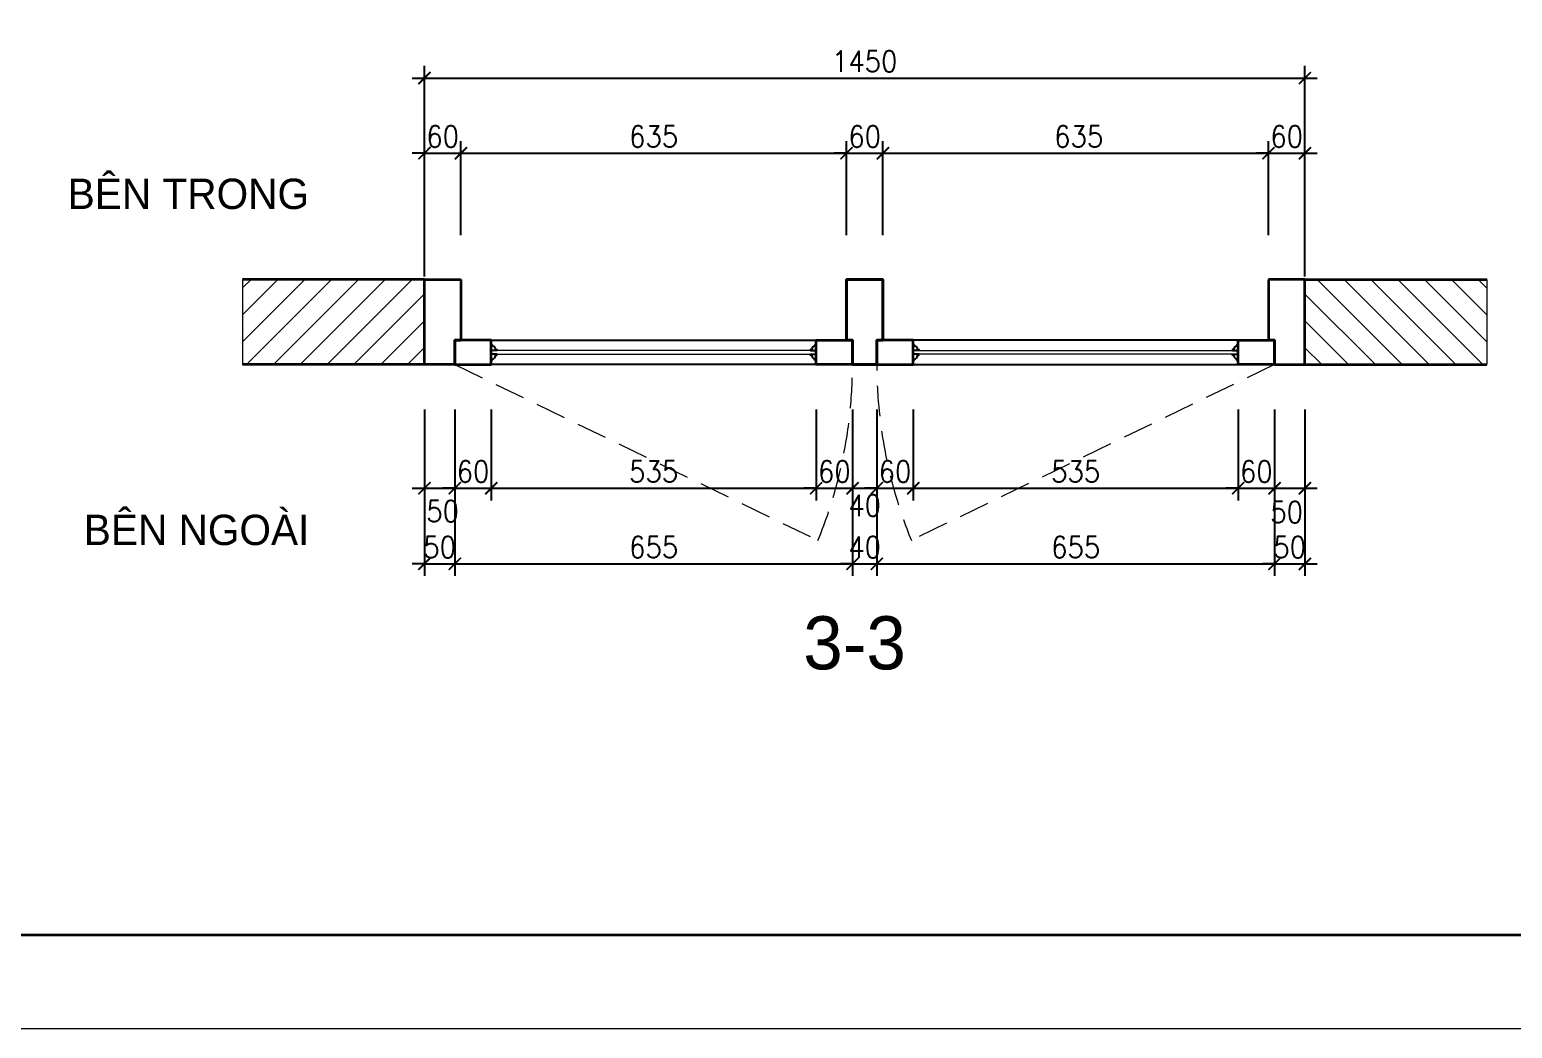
# Model space of a CAD drawing. Header units: millimetres. Extents: x -529782 to -142003, y -492574 to -273331.
# Drawn here: x -199022 to -196580, y -429971 to -428327 of the extents above; entities that cross this region are included whole.
import ezdxf
from ezdxf.enums import TextEntityAlignment as Align

# ---------------------------------------------------------------- set-up
doc = ezdxf.new("R2010")
doc.units = ezdxf.units.MM
doc.header["$LTSCALE"] = 500
doc.header["$MEASUREMENT"] = 0
doc.header["$PDMODE"] = 3
doc.linetypes.add('HIDDEN', pattern=[0.375, 0.25, -0.125])
doc.layers.get('0').update_dxf_attribs({"linetype": 'CONTINUOUS', "lineweight": 13})
doc.layers.get('Defpoints').update_dxf_attribs({"color": 255, "linetype": 'CONTINUOUS', "lineweight": 13})
for name, color, linetype, lineweight in [('1.cat 30', 30, 'CONTINUOUS', 35), ('2.thay 145', 145, 'CONTINUOUS', 18), ('3.manh 08', 8, 'CONTINUOUS', 9), ('6.khuat 75', 75, 'HIDDEN', 18), ('9.text \xad white', 7, 'CONTINUOUS', 15), ('CA.dim 08', 251, 'CONTINUOUS', 13)]:
    doc.layers.add(name, color=color, linetype=linetype, lineweight=lineweight)
doc.layers.add('HATCH', color=150, linetype='CONTINUOUS')
doc.layers.add('THAY', color=7, linetype='CONTINUOUS')
doc.styles.add('CA.JSC1', font='')
doc.styles.get("Standard").update_dxf_attribs({"font": 'txt.shx', "width": 0.9})
doc.styles.get('CA.JSC1').set_extended_font_data('.VnAvantH')
doc.dimstyles.new('CA 20', dxfattribs={"dimscale": 0, "dimtxt": 35, "dimasz": 20, "dimexe": 20, "dimexo": 0, "dimgap": 10, "dimtad": 1, "dimdec": 0, "dimzin": 0, "dimdsep": 46, "dimtxsty": 'Standard', "dimblk": 'ARCHTICK', "dimcen": 0.09, "dimdle": 20, "dimclrd": 256, "dimclre": 256, "dimclrt": 7, "dimadec": 0, "dimazin": 0, "dimtfac": 1, "dimtdec": 0, "dimtix": 1, "dimtmove": 2, "dimatfit": 3, "dimldrblk": 'DOT', "dimfxl": 1, "dimtolj": 1, "dimtzin": 0, "dimarcsym": 0})

# ---------------------------------------------------------------- blocks, each defined once
blk = doc.blocks.new('khung co loan')
at = {"layer": '1.cat 30'}
blk.add_lwpolyline([(1158.3, -14553.5), (1158.3, -303.5), (20658.3, -303.5), (20658.3, -14553.5)], close=True, dxfattribs=at)
at = {"layer": '3.manh 08'}
blk.add_lwpolyline([(0, -14850), (21000, -14850), (21000, 0), (0, 0)], close=True, dxfattribs=at)
blk = doc.blocks.new('_ArchTick')
at = {"color": 1, "linetype": 'ByBlock', "const_width": 0.15}
blk.add_lwpolyline([(-0.5, -0.5), (0.5, 0.5)], dxfattribs=at)
blk = doc.blocks.new('*D1604')
at = {"layer": 'CA.dim 08', "lineweight": -2, "transparency": 16777216}
for p, q in [((-198371.7, -428665.2), (-198371.7, -428510.4)), ((-198311.7, -428665.2), (-198311.7, -428510.4)), ((-198371.7, -428530.4), (-198391.7, -428530.4)), ((-198371.7, -428530.4), (-198311.7, -428530.4)), ((-198311.7, -428530.4), (-198291.7, -428530.4))]:
    blk.add_line(p, q, dxfattribs=at)
at = {"layer": 'Defpoints', "color": 0, "transparency": 16777216}
for p in [(-198311.7, -428530.4), (-198371.7, -428665.2), (-198311.7, -428665.2)]:
    blk.add_point(p, dxfattribs=at)
at = {"layer": 'CA.dim 08', "lineweight": -2, "transparency": 16777216, "xscale": 20, "yscale": 20, "zscale": 20}
blk.add_blockref('_ArchTick', (-198371.7, -428530.4), dxfattribs=at)
at = {"layer": 'CA.dim 08', "lineweight": -2, "transparency": 16777216, "xscale": 20, "yscale": 20, "zscale": 20, "rotation": 180}
blk.add_blockref('_ArchTick', (-198311.7, -428530.4), dxfattribs=at)
at = {"layer": 'CA.dim 08', "color": 7, "transparency": 16777216, "insert": (-198341.7, -428502.9), "char_height": 35, "attachment_point": 5}
blk.add_mtext('\\A1;60', dxfattribs=at)
blk = doc.blocks.new('_DOT')
at = {"color": 1, "linetype": 'ByBlock'}
blk.add_line((-0.5, 0), (-1, 0), dxfattribs=at)
at = {"color": 1, "linetype": 'ByBlock', "const_width": 0.5}
blk.add_lwpolyline([(-0.25, 0, 1), (0.25, 0, 1)], format="xyb", close=True, dxfattribs=at)
blk = doc.blocks.new('*D1605')
at = {"layer": 'CA.dim 08', "lineweight": -2, "transparency": 16777216}
for p, q in [((-198311.7, -428665.2), (-198311.7, -428510.4)), ((-197676.7, -428665.2), (-197676.7, -428510.4)), ((-198331.7, -428530.4), (-197656.7, -428530.4))]:
    blk.add_line(p, q, dxfattribs=at)
at = {"layer": 'Defpoints', "color": 0, "transparency": 16777216}
for p in [(-197676.7, -428530.4), (-198311.7, -428665.2), (-197676.7, -428665.2)]:
    blk.add_point(p, dxfattribs=at)
at = {"layer": 'CA.dim 08', "lineweight": -2, "transparency": 16777216, "xscale": 20, "yscale": 20, "zscale": 20, "rotation": 180}
blk.add_blockref('_ArchTick', (-198311.7, -428530.4), dxfattribs=at)
at = {"layer": 'CA.dim 08', "lineweight": -2, "transparency": 16777216, "xscale": 20, "yscale": 20, "zscale": 20}
blk.add_blockref('_ArchTick', (-197676.7, -428530.4), dxfattribs=at)
at = {"layer": 'CA.dim 08', "color": 7, "transparency": 16777216, "insert": (-197994.2, -428502.9), "char_height": 35, "attachment_point": 5}
blk.add_mtext('\\A1;635', dxfattribs=at)
blk = doc.blocks.new('*D1606')
at = {"layer": 'CA.dim 08', "lineweight": -2, "transparency": 16777216}
for p, q in [((-197676.7, -428665.2), (-197676.7, -428510.4)), ((-197616.7, -428665.2), (-197616.7, -428510.4)), ((-197676.7, -428530.4), (-197696.7, -428530.4)), ((-197676.7, -428530.4), (-197616.7, -428530.4)), ((-197616.7, -428530.4), (-197596.7, -428530.4))]:
    blk.add_line(p, q, dxfattribs=at)
at = {"layer": 'Defpoints', "color": 0, "transparency": 16777216}
for p in [(-197616.7, -428530.4), (-197676.7, -428665.2), (-197616.7, -428665.2)]:
    blk.add_point(p, dxfattribs=at)
at = {"layer": 'CA.dim 08', "lineweight": -2, "transparency": 16777216, "xscale": 20, "yscale": 20, "zscale": 20}
blk.add_blockref('_ArchTick', (-197676.7, -428530.4), dxfattribs=at)
at = {"layer": 'CA.dim 08', "lineweight": -2, "transparency": 16777216, "xscale": 20, "yscale": 20, "zscale": 20, "rotation": 180}
blk.add_blockref('_ArchTick', (-197616.7, -428530.4), dxfattribs=at)
at = {"layer": 'CA.dim 08', "color": 7, "transparency": 16777216, "insert": (-197646.7, -428502.9), "char_height": 35, "attachment_point": 5}
blk.add_mtext('\\A1;60', dxfattribs=at)
blk = doc.blocks.new('*D1607')
at = {"layer": 'CA.dim 08', "lineweight": -2, "transparency": 16777216}
for p, q in [((-197616.7, -428665.2), (-197616.7, -428510.4)), ((-196981.7, -428665.2), (-196981.7, -428510.4)), ((-197636.7, -428530.4), (-196961.7, -428530.4))]:
    blk.add_line(p, q, dxfattribs=at)
at = {"layer": 'Defpoints', "color": 0, "transparency": 16777216}
for p in [(-196981.7, -428530.4), (-197616.7, -428665.2), (-196981.7, -428665.2)]:
    blk.add_point(p, dxfattribs=at)
at = {"layer": 'CA.dim 08', "lineweight": -2, "transparency": 16777216, "xscale": 20, "yscale": 20, "zscale": 20, "rotation": 180}
blk.add_blockref('_ArchTick', (-197616.7, -428530.4), dxfattribs=at)
at = {"layer": 'CA.dim 08', "lineweight": -2, "transparency": 16777216, "xscale": 20, "yscale": 20, "zscale": 20}
blk.add_blockref('_ArchTick', (-196981.7, -428530.4), dxfattribs=at)
at = {"layer": 'CA.dim 08', "color": 7, "transparency": 16777216, "insert": (-197294.2, -428502.9), "char_height": 35, "attachment_point": 5}
blk.add_mtext('\\A1;635', dxfattribs=at)
blk = doc.blocks.new('*D1608')
at = {"layer": 'CA.dim 08', "lineweight": -2, "transparency": 16777216}
for p, q in [((-196981.7, -428665.2), (-196981.7, -428510.4)), ((-196921.7, -428665.2), (-196921.7, -428510.4)), ((-196981.7, -428530.4), (-197001.7, -428530.4)), ((-196981.7, -428530.4), (-196921.7, -428530.4)), ((-196921.7, -428530.4), (-196901.7, -428530.4))]:
    blk.add_line(p, q, dxfattribs=at)
at = {"layer": 'Defpoints', "color": 0, "transparency": 16777216}
for p in [(-196921.7, -428530.4), (-196981.7, -428665.2), (-196921.7, -428665.2)]:
    blk.add_point(p, dxfattribs=at)
at = {"layer": 'CA.dim 08', "lineweight": -2, "transparency": 16777216, "xscale": 20, "yscale": 20, "zscale": 20}
blk.add_blockref('_ArchTick', (-196981.7, -428530.4), dxfattribs=at)
at = {"layer": 'CA.dim 08', "lineweight": -2, "transparency": 16777216, "xscale": 20, "yscale": 20, "zscale": 20, "rotation": 180}
blk.add_blockref('_ArchTick', (-196921.7, -428530.4), dxfattribs=at)
at = {"layer": 'CA.dim 08', "color": 7, "transparency": 16777216, "insert": (-196951.7, -428502.9), "char_height": 35, "attachment_point": 5}
blk.add_mtext('\\A1;60', dxfattribs=at)
blk = doc.blocks.new('*D1609')
at = {"layer": 'CA.dim 08', "lineweight": -2, "transparency": 16777216}
for p, q in [((-198371.7, -428952.7), (-198371.7, -429102.1)), ((-198321.7, -428952.7), (-198321.7, -429102.1)), ((-198391.7, -429082.1), (-198301.7, -429082.1))]:
    blk.add_line(p, q, dxfattribs=at)
at = {"layer": 'Defpoints', "color": 0, "transparency": 16777216}
for p in [(-198371.7, -428952.7), (-198321.7, -428952.7), (-198321.7, -429082.1)]:
    blk.add_point(p, dxfattribs=at)
at = {"layer": 'CA.dim 08', "lineweight": -2, "transparency": 16777216, "xscale": 20, "yscale": 20, "zscale": 20, "rotation": 180}
blk.add_blockref('_ArchTick', (-198371.7, -429082.1), dxfattribs=at)
at = {"layer": 'CA.dim 08', "lineweight": -2, "transparency": 16777216, "xscale": 20, "yscale": 20, "zscale": 20}
blk.add_blockref('_ArchTick', (-198321.7, -429082.1), dxfattribs=at)
at = {"layer": 'CA.dim 08', "color": 7, "transparency": 16777216, "insert": (-198341.7, -429119.9), "char_height": 35, "attachment_point": 5}
blk.add_mtext('\\A1;50', dxfattribs=at)
blk = doc.blocks.new('*D1610')
at = {"layer": 'CA.dim 08', "lineweight": -2, "transparency": 16777216}
for p, q in [((-198321.7, -428952.7), (-198321.7, -429102.1)), ((-198261.7, -428952.7), (-198261.7, -429102.1)), ((-198321.7, -429082.1), (-198341.7, -429082.1)), ((-198321.7, -429082.1), (-198261.7, -429082.1)), ((-198261.7, -429082.1), (-198241.7, -429082.1))]:
    blk.add_line(p, q, dxfattribs=at)
at = {"layer": 'Defpoints', "color": 0, "transparency": 16777216}
for p in [(-198321.7, -428952.7), (-198261.7, -428952.7), (-198261.7, -429082.1)]:
    blk.add_point(p, dxfattribs=at)
at = {"layer": 'CA.dim 08', "lineweight": -2, "transparency": 16777216, "xscale": 20, "yscale": 20, "zscale": 20}
blk.add_blockref('_ArchTick', (-198321.7, -429082.1), dxfattribs=at)
at = {"layer": 'CA.dim 08', "lineweight": -2, "transparency": 16777216, "xscale": 20, "yscale": 20, "zscale": 20, "rotation": 180}
blk.add_blockref('_ArchTick', (-198261.7, -429082.1), dxfattribs=at)
at = {"layer": 'CA.dim 08', "color": 7, "transparency": 16777216, "insert": (-198291.7, -429054.6), "char_height": 35, "attachment_point": 5}
blk.add_mtext('\\A1;60', dxfattribs=at)
blk = doc.blocks.new('*D1611')
at = {"layer": 'CA.dim 08', "lineweight": -2, "transparency": 16777216}
for p, q in [((-198261.7, -428952.7), (-198261.7, -429102.1)), ((-197726.7, -428952.7), (-197726.7, -429102.1)), ((-198281.7, -429082.1), (-197706.7, -429082.1))]:
    blk.add_line(p, q, dxfattribs=at)
at = {"layer": 'Defpoints', "color": 0, "transparency": 16777216}
for p in [(-198261.7, -428952.7), (-197726.7, -428952.7), (-197726.7, -429082.1)]:
    blk.add_point(p, dxfattribs=at)
at = {"layer": 'CA.dim 08', "lineweight": -2, "transparency": 16777216, "xscale": 20, "yscale": 20, "zscale": 20, "rotation": 180}
blk.add_blockref('_ArchTick', (-198261.7, -429082.1), dxfattribs=at)
at = {"layer": 'CA.dim 08', "lineweight": -2, "transparency": 16777216, "xscale": 20, "yscale": 20, "zscale": 20}
blk.add_blockref('_ArchTick', (-197726.7, -429082.1), dxfattribs=at)
at = {"layer": 'CA.dim 08', "color": 7, "transparency": 16777216, "insert": (-197994.2, -429054.6), "char_height": 35, "attachment_point": 5}
blk.add_mtext('\\A1;535', dxfattribs=at)
blk = doc.blocks.new('*D1612')
at = {"layer": 'CA.dim 08', "lineweight": -2, "transparency": 16777216}
for p, q in [((-197726.7, -428952.7), (-197726.7, -429102.1)), ((-197666.7, -428952.7), (-197666.7, -429102.1)), ((-197726.7, -429082.1), (-197746.7, -429082.1)), ((-197726.7, -429082.1), (-197666.7, -429082.1)), ((-197666.7, -429082.1), (-197646.7, -429082.1))]:
    blk.add_line(p, q, dxfattribs=at)
at = {"layer": 'Defpoints', "color": 0, "transparency": 16777216}
for p in [(-197726.7, -428952.7), (-197666.7, -428952.7), (-197666.7, -429082.1)]:
    blk.add_point(p, dxfattribs=at)
at = {"layer": 'CA.dim 08', "lineweight": -2, "transparency": 16777216, "xscale": 20, "yscale": 20, "zscale": 20}
blk.add_blockref('_ArchTick', (-197726.7, -429082.1), dxfattribs=at)
at = {"layer": 'CA.dim 08', "lineweight": -2, "transparency": 16777216, "xscale": 20, "yscale": 20, "zscale": 20, "rotation": 180}
blk.add_blockref('_ArchTick', (-197666.7, -429082.1), dxfattribs=at)
at = {"layer": 'CA.dim 08', "color": 7, "transparency": 16777216, "insert": (-197696.7, -429054.6), "char_height": 35, "attachment_point": 5}
blk.add_mtext('\\A1;60', dxfattribs=at)
blk = doc.blocks.new('*D1613')
at = {"layer": 'CA.dim 08', "lineweight": -2, "transparency": 16777216}
for p, q in [((-197666.7, -428952.7), (-197666.7, -429102.1)), ((-197626.7, -428952.7), (-197626.7, -429102.1)), ((-197686.7, -429082.1), (-197606.7, -429082.1))]:
    blk.add_line(p, q, dxfattribs=at)
at = {"layer": 'Defpoints', "color": 0, "transparency": 16777216}
for p in [(-197666.7, -428952.7), (-197626.7, -428952.7), (-197626.7, -429082.1)]:
    blk.add_point(p, dxfattribs=at)
at = {"layer": 'CA.dim 08', "lineweight": -2, "transparency": 16777216, "xscale": 20, "yscale": 20, "zscale": 20, "rotation": 180}
blk.add_blockref('_ArchTick', (-197666.7, -429082.1), dxfattribs=at)
at = {"layer": 'CA.dim 08', "lineweight": -2, "transparency": 16777216, "xscale": 20, "yscale": 20, "zscale": 20}
blk.add_blockref('_ArchTick', (-197626.7, -429082.1), dxfattribs=at)
at = {"layer": 'CA.dim 08', "color": 7, "transparency": 16777216, "insert": (-197646.7, -429110.4), "char_height": 35, "attachment_point": 5}
blk.add_mtext('\\A1;40', dxfattribs=at)
blk = doc.blocks.new('*D1614')
at = {"layer": 'CA.dim 08', "lineweight": -2, "transparency": 16777216}
for p, q in [((-197626.7, -428952.7), (-197626.7, -429102.1)), ((-197566.7, -428952.7), (-197566.7, -429102.1)), ((-197626.7, -429082.1), (-197646.7, -429082.1)), ((-197626.7, -429082.1), (-197566.7, -429082.1)), ((-197566.7, -429082.1), (-197546.7, -429082.1))]:
    blk.add_line(p, q, dxfattribs=at)
at = {"layer": 'Defpoints', "color": 0, "transparency": 16777216}
for p in [(-197626.7, -428952.7), (-197566.7, -428952.7), (-197566.7, -429082.1)]:
    blk.add_point(p, dxfattribs=at)
at = {"layer": 'CA.dim 08', "lineweight": -2, "transparency": 16777216, "xscale": 20, "yscale": 20, "zscale": 20}
blk.add_blockref('_ArchTick', (-197626.7, -429082.1), dxfattribs=at)
at = {"layer": 'CA.dim 08', "lineweight": -2, "transparency": 16777216, "xscale": 20, "yscale": 20, "zscale": 20, "rotation": 180}
blk.add_blockref('_ArchTick', (-197566.7, -429082.1), dxfattribs=at)
at = {"layer": 'CA.dim 08', "color": 7, "transparency": 16777216, "insert": (-197596.7, -429054.6), "char_height": 35, "attachment_point": 5}
blk.add_mtext('\\A1;60', dxfattribs=at)
blk = doc.blocks.new('*D1615')
at = {"layer": 'CA.dim 08', "lineweight": -2, "transparency": 16777216}
for p, q in [((-197566.7, -428952.7), (-197566.7, -429102.1)), ((-197031.7, -428952.7), (-197031.7, -429102.1)), ((-197586.7, -429082.1), (-197011.7, -429082.1))]:
    blk.add_line(p, q, dxfattribs=at)
at = {"layer": 'Defpoints', "color": 0, "transparency": 16777216}
for p in [(-197566.7, -428952.7), (-197031.7, -428952.7), (-197031.7, -429082.1)]:
    blk.add_point(p, dxfattribs=at)
at = {"layer": 'CA.dim 08', "lineweight": -2, "transparency": 16777216, "xscale": 20, "yscale": 20, "zscale": 20, "rotation": 180}
blk.add_blockref('_ArchTick', (-197566.7, -429082.1), dxfattribs=at)
at = {"layer": 'CA.dim 08', "lineweight": -2, "transparency": 16777216, "xscale": 20, "yscale": 20, "zscale": 20}
blk.add_blockref('_ArchTick', (-197031.7, -429082.1), dxfattribs=at)
at = {"layer": 'CA.dim 08', "color": 7, "transparency": 16777216, "insert": (-197299.2, -429054.6), "char_height": 35, "attachment_point": 5}
blk.add_mtext('\\A1;535', dxfattribs=at)
blk = doc.blocks.new('*D1616')
at = {"layer": 'CA.dim 08', "lineweight": -2, "transparency": 16777216}
for p, q in [((-197031.7, -428952.7), (-197031.7, -429102.1)), ((-196971.7, -428952.7), (-196971.7, -429102.1)), ((-197031.7, -429082.1), (-197051.7, -429082.1)), ((-197031.7, -429082.1), (-196971.7, -429082.1)), ((-196971.7, -429082.1), (-196951.7, -429082.1))]:
    blk.add_line(p, q, dxfattribs=at)
at = {"layer": 'Defpoints', "color": 0, "transparency": 16777216}
for p in [(-197031.7, -428952.7), (-196971.7, -428952.7), (-196971.7, -429082.1)]:
    blk.add_point(p, dxfattribs=at)
at = {"layer": 'CA.dim 08', "lineweight": -2, "transparency": 16777216, "xscale": 20, "yscale": 20, "zscale": 20}
blk.add_blockref('_ArchTick', (-197031.7, -429082.1), dxfattribs=at)
at = {"layer": 'CA.dim 08', "lineweight": -2, "transparency": 16777216, "xscale": 20, "yscale": 20, "zscale": 20, "rotation": 180}
blk.add_blockref('_ArchTick', (-196971.7, -429082.1), dxfattribs=at)
at = {"layer": 'CA.dim 08', "color": 7, "transparency": 16777216, "insert": (-197001.7, -429054.6), "char_height": 35, "attachment_point": 5}
blk.add_mtext('\\A1;60', dxfattribs=at)
blk = doc.blocks.new('*D1617')
at = {"layer": 'CA.dim 08', "lineweight": -2, "transparency": 16777216}
for p, q in [((-196971.7, -428952.7), (-196971.7, -429102.1)), ((-196921.7, -428952.7), (-196921.7, -429102.1)), ((-196991.7, -429082.1), (-196901.7, -429082.1))]:
    blk.add_line(p, q, dxfattribs=at)
at = {"layer": 'Defpoints', "color": 0, "transparency": 16777216}
for p in [(-196971.7, -428952.7), (-196921.7, -428952.7), (-196921.7, -429082.1)]:
    blk.add_point(p, dxfattribs=at)
at = {"layer": 'CA.dim 08', "lineweight": -2, "transparency": 16777216, "xscale": 20, "yscale": 20, "zscale": 20, "rotation": 180}
blk.add_blockref('_ArchTick', (-196971.7, -429082.1), dxfattribs=at)
at = {"layer": 'CA.dim 08', "lineweight": -2, "transparency": 16777216, "xscale": 20, "yscale": 20, "zscale": 20}
blk.add_blockref('_ArchTick', (-196921.7, -429082.1), dxfattribs=at)
at = {"layer": 'CA.dim 08', "color": 7, "transparency": 16777216, "insert": (-196951.7, -429121.4), "char_height": 35, "attachment_point": 5}
blk.add_mtext('\\A1;50', dxfattribs=at)
blk = doc.blocks.new('*D1618')
at = {"layer": 'CA.dim 08', "lineweight": -2, "transparency": 16777216}
for p, q in [((-198371.7, -428952.7), (-198371.7, -429226.6)), ((-198321.7, -428952.7), (-198321.7, -429226.6)), ((-198371.7, -429206.6), (-198391.7, -429206.6)), ((-198371.7, -429206.6), (-198321.7, -429206.6)), ((-198321.7, -429206.6), (-198301.7, -429206.6))]:
    blk.add_line(p, q, dxfattribs=at)
at = {"layer": 'Defpoints', "color": 0, "transparency": 16777216}
for p in [(-198371.7, -428952.7), (-198321.7, -428952.7), (-198321.7, -429206.6)]:
    blk.add_point(p, dxfattribs=at)
at = {"layer": 'CA.dim 08', "lineweight": -2, "transparency": 16777216, "xscale": 20, "yscale": 20, "zscale": 20}
blk.add_blockref('_ArchTick', (-198371.7, -429206.6), dxfattribs=at)
at = {"layer": 'CA.dim 08', "lineweight": -2, "transparency": 16777216, "xscale": 20, "yscale": 20, "zscale": 20, "rotation": 180}
blk.add_blockref('_ArchTick', (-198321.7, -429206.6), dxfattribs=at)
at = {"layer": 'CA.dim 08', "color": 7, "transparency": 16777216, "insert": (-198346.7, -429179.1), "char_height": 35, "attachment_point": 5}
blk.add_mtext('\\A1;50', dxfattribs=at)
blk = doc.blocks.new('*D1619')
at = {"layer": 'CA.dim 08', "lineweight": -2, "transparency": 16777216}
for p, q in [((-198321.7, -428952.7), (-198321.7, -429226.6)), ((-197666.7, -428952.7), (-197666.7, -429226.6)), ((-198341.7, -429206.6), (-197646.7, -429206.6))]:
    blk.add_line(p, q, dxfattribs=at)
at = {"layer": 'Defpoints', "color": 0, "transparency": 16777216}
for p in [(-198321.7, -428952.7), (-197666.7, -428952.7), (-197666.7, -429206.6)]:
    blk.add_point(p, dxfattribs=at)
at = {"layer": 'CA.dim 08', "lineweight": -2, "transparency": 16777216, "xscale": 20, "yscale": 20, "zscale": 20, "rotation": 180}
blk.add_blockref('_ArchTick', (-198321.7, -429206.6), dxfattribs=at)
at = {"layer": 'CA.dim 08', "lineweight": -2, "transparency": 16777216, "xscale": 20, "yscale": 20, "zscale": 20}
blk.add_blockref('_ArchTick', (-197666.7, -429206.6), dxfattribs=at)
at = {"layer": 'CA.dim 08', "color": 7, "transparency": 16777216, "insert": (-197994.2, -429179.1), "char_height": 35, "attachment_point": 5}
blk.add_mtext('\\A1;655', dxfattribs=at)
blk = doc.blocks.new('*D1620')
at = {"layer": 'CA.dim 08', "lineweight": -2, "transparency": 16777216}
for p, q in [((-197666.7, -428952.7), (-197666.7, -429226.6)), ((-197626.7, -428952.7), (-197626.7, -429226.6)), ((-197666.7, -429206.6), (-197686.7, -429206.6)), ((-197666.7, -429206.6), (-197626.7, -429206.6)), ((-197626.7, -429206.6), (-197606.7, -429206.6))]:
    blk.add_line(p, q, dxfattribs=at)
at = {"layer": 'Defpoints', "color": 0, "transparency": 16777216}
for p in [(-197666.7, -428952.7), (-197626.7, -428952.7), (-197626.7, -429206.6)]:
    blk.add_point(p, dxfattribs=at)
at = {"layer": 'CA.dim 08', "lineweight": -2, "transparency": 16777216, "xscale": 20, "yscale": 20, "zscale": 20}
blk.add_blockref('_ArchTick', (-197666.7, -429206.6), dxfattribs=at)
at = {"layer": 'CA.dim 08', "lineweight": -2, "transparency": 16777216, "xscale": 20, "yscale": 20, "zscale": 20, "rotation": 180}
blk.add_blockref('_ArchTick', (-197626.7, -429206.6), dxfattribs=at)
at = {"layer": 'CA.dim 08', "color": 7, "transparency": 16777216, "insert": (-197646.7, -429179.1), "char_height": 35, "attachment_point": 5}
blk.add_mtext('\\A1;40', dxfattribs=at)
blk = doc.blocks.new('*D1621')
at = {"layer": 'CA.dim 08', "lineweight": -2, "transparency": 16777216}
for p, q in [((-197626.7, -428952.7), (-197626.7, -429226.6)), ((-196971.7, -428952.7), (-196971.7, -429226.6)), ((-197646.7, -429206.6), (-196951.7, -429206.6))]:
    blk.add_line(p, q, dxfattribs=at)
at = {"layer": 'Defpoints', "color": 0, "transparency": 16777216}
for p in [(-197626.7, -428952.7), (-196971.7, -428952.7), (-196971.7, -429206.6)]:
    blk.add_point(p, dxfattribs=at)
at = {"layer": 'CA.dim 08', "lineweight": -2, "transparency": 16777216, "xscale": 20, "yscale": 20, "zscale": 20, "rotation": 180}
blk.add_blockref('_ArchTick', (-197626.7, -429206.6), dxfattribs=at)
at = {"layer": 'CA.dim 08', "lineweight": -2, "transparency": 16777216, "xscale": 20, "yscale": 20, "zscale": 20}
blk.add_blockref('_ArchTick', (-196971.7, -429206.6), dxfattribs=at)
at = {"layer": 'CA.dim 08', "color": 7, "transparency": 16777216, "insert": (-197299.2, -429179.1), "char_height": 35, "attachment_point": 5}
blk.add_mtext('\\A1;655', dxfattribs=at)
blk = doc.blocks.new('*D1622')
at = {"layer": 'CA.dim 08', "lineweight": -2, "transparency": 16777216}
for p, q in [((-196971.7, -428952.7), (-196971.7, -429226.6)), ((-196921.7, -428952.7), (-196921.7, -429226.6)), ((-196971.7, -429206.6), (-196991.7, -429206.6)), ((-196971.7, -429206.6), (-196921.7, -429206.6)), ((-196921.7, -429206.6), (-196901.7, -429206.6))]:
    blk.add_line(p, q, dxfattribs=at)
at = {"layer": 'Defpoints', "color": 0, "transparency": 16777216}
for p in [(-196971.7, -428952.7), (-196921.7, -428952.7), (-196921.7, -429206.6)]:
    blk.add_point(p, dxfattribs=at)
at = {"layer": 'CA.dim 08', "lineweight": -2, "transparency": 16777216, "xscale": 20, "yscale": 20, "zscale": 20}
blk.add_blockref('_ArchTick', (-196971.7, -429206.6), dxfattribs=at)
at = {"layer": 'CA.dim 08', "lineweight": -2, "transparency": 16777216, "xscale": 20, "yscale": 20, "zscale": 20, "rotation": 180}
blk.add_blockref('_ArchTick', (-196921.7, -429206.6), dxfattribs=at)
at = {"layer": 'CA.dim 08', "color": 7, "transparency": 16777216, "insert": (-196946.7, -429179.1), "char_height": 35, "attachment_point": 5}
blk.add_mtext('\\A1;50', dxfattribs=at)
blk = doc.blocks.new('*D1623')
at = {"layer": 'CA.dim 08', "lineweight": -2, "transparency": 16777216}
for p, q in [((-198371.7, -428733.4), (-198371.7, -428386.7)), ((-196921.7, -428733.4), (-196921.7, -428386.7)), ((-198391.7, -428406.7), (-196901.7, -428406.7))]:
    blk.add_line(p, q, dxfattribs=at)
at = {"layer": 'Defpoints', "color": 0, "transparency": 16777216}
for p in [(-196921.7, -428406.7), (-198371.7, -428733.4), (-196921.7, -428733.4)]:
    blk.add_point(p, dxfattribs=at)
at = {"layer": 'CA.dim 08', "lineweight": -2, "transparency": 16777216, "xscale": 20, "yscale": 20, "zscale": 20, "rotation": 180}
blk.add_blockref('_ArchTick', (-198371.7, -428406.7), dxfattribs=at)
at = {"layer": 'CA.dim 08', "lineweight": -2, "transparency": 16777216, "xscale": 20, "yscale": 20, "zscale": 20}
blk.add_blockref('_ArchTick', (-196921.7, -428406.7), dxfattribs=at)
at = {"layer": 'CA.dim 08', "color": 7, "transparency": 16777216, "insert": (-197646.7, -428379.2), "char_height": 35, "attachment_point": 5}
blk.add_mtext('\\A1;1450', dxfattribs=at)

msp = doc.modelspace()

# ---------------------------------------------------------------- hatches: boundary and pattern name
at = {"layer": 'CA.dim 08'}
h = msp.add_hatch(dxfattribs=at)
h.set_pattern_fill('ANSI31', color=256, scale=250, style=0)
h.set_pattern_definition([(45, (-15549.51, 11225.844), (-22.097087, 22.097087), [])])
h.paths.add_polyline_path([(-198371.7, -428738.4), (-198671.2, -428738.4), (-198671.2, -428878.4), (-198371.7, -428878.4)])
h = msp.add_hatch(dxfattribs=at)
h.set_pattern_fill('ANSI31', color=256, scale=250, style=0)
h.set_pattern_definition([(135, (-379743.96, 11225.844), (22.097087, 22.097087), [])])
h.paths.add_polyline_path([(-196921.7, -428738.4), (-196622.2, -428738.4), (-196622.2, -428878.4), (-196921.7, -428878.4)])

# ---------------------------------------------------------------- linework, layer by layer
at = {"layer": '1.cat 30', "ltscale": 4}
for p, q in [((-198371.7, -428738.4), (-198671.2, -428738.4)), ((-196921.7, -428738.4), (-196622.2, -428738.4)), ((-198371.7, -428878.4), (-198671.2, -428878.4)), ((-196921.7, -428878.4), (-196622.2, -428878.4))]:
    msp.add_line(p, q, dxfattribs=at)
for points in [[(-198321.7, -428878.4), (-198371.7, -428878.4), (-198371.7, -428738.4), (-198311.7, -428738.4)], [(-198311.7, -428738.4), (-198311.7, -428838.4)], [(-197676.7, -428738.4), (-197676.7, -428838.4)], [(-197616.7, -428838.4), (-197616.7, -428738.4), (-197676.7, -428738.4)], [(-197676.7, -428838.4), (-197676.7, -428738.4), (-197616.7, -428738.4)], [(-197616.7, -428738.4), (-197616.7, -428838.4)], [(-196981.7, -428738.4), (-196981.7, -428838.4)], [(-196971.7, -428878.4), (-196921.7, -428878.4), (-196921.7, -428738.4), (-196981.7, -428738.4)], [(-198321.7, -428878.4), (-198321.7, -428838.4), (-198311.7, -428838.4)], [(-198261.7, -428855.4), (-198261.7, -428838.4), (-198321.7, -428838.4), (-198321.7, -428878.4), (-198261.7, -428878.4), (-198261.7, -428855.4)], [(-198311.7, -428838.4), (-198321.7, -428838.4), (-198321.7, -428878.4)], [(-197726.7, -428855.4), (-197726.7, -428838.4), (-197666.7, -428838.4), (-197666.7, -428878.4), (-197726.7, -428878.4), (-197726.7, -428855.4)], [(-197666.7, -428878.4), (-197666.7, -428838.4), (-197676.7, -428838.4)], [(-197666.7, -428878.4), (-197666.7, -428838.4), (-197676.7, -428838.4)], [(-197666.7, -428878.4), (-197666.7, -428838.4), (-197676.7, -428838.4)], [(-197666.7, -428878.4), (-197666.7, -428838.4), (-197676.7, -428838.4)], [(-197666.7, -428878.4), (-197666.7, -428838.4), (-197676.7, -428838.4)], [(-197626.7, -428878.4), (-197626.7, -428838.4), (-197616.7, -428838.4)], [(-197626.7, -428878.4), (-197626.7, -428838.4), (-197616.7, -428838.4)], [(-197566.7, -428855.4), (-197566.7, -428838.4), (-197626.7, -428838.4), (-197626.7, -428878.4), (-197566.7, -428878.4), (-197566.7, -428855.4)], [(-197626.7, -428878.4), (-197626.7, -428838.4), (-197616.7, -428838.4)], [(-197626.7, -428878.4), (-197626.7, -428838.4), (-197616.7, -428838.4)], [(-197626.7, -428878.4), (-197626.7, -428838.4), (-197616.7, -428838.4)], [(-197031.7, -428855.4), (-197031.7, -428838.4), (-196971.7, -428838.4), (-196971.7, -428878.4), (-197031.7, -428878.4), (-197031.7, -428855.4)], [(-196971.7, -428878.4), (-196971.7, -428838.4), (-196981.7, -428838.4)], [(-196981.7, -428838.4), (-196971.7, -428838.4), (-196971.7, -428878.4)], [(-197666.7, -428878.4), (-197626.7, -428878.4)], [(-197626.7, -428878.4), (-197666.7, -428878.4)], [(-197626.7, -428878.4), (-197666.7, -428878.4)], [(-197666.7, -428878.4), (-197626.7, -428878.4)]]:
    msp.add_lwpolyline(points, dxfattribs=at)
at = {"layer": '6.khuat 75', "ltscale": 0.4}
for p, q in [((-198321.7, -428878.4), (-197723.7, -429168)), ((-196971.7, -428878.4), (-197569.8, -429168))]:
    msp.add_line(p, q, dxfattribs=at)
for centre, start, end in [((-198431.7, -428878.4), 337.7584, 2.9972), ((-196861.7, -428878.4), 177.0028, 202.2416)]:
    msp.add_arc(centre, 765, start, end, dxfattribs=at)
at = {"layer": 'CA.dim 08'}
for p, q in [((-198671.2, -428738.4), (-198671.2, -428878.4)), ((-196622.2, -428738.4), (-196622.2, -428878.4))]:
    msp.add_line(p, q, dxfattribs=at)
for points in [[(-197726.7, -428855.4), (-197726.7, -428855.4), (-198261.7, -428855.4), (-198261.7, -428855.4), (-198261.7, -428861.5), (-198261.7, -428861.5), (-197726.7, -428861.5), (-197726.7, -428861.5)], [(-197566.7, -428855.4), (-197566.7, -428855.4), (-197031.7, -428855.4), (-197031.7, -428855.4), (-197031.7, -428861.5), (-197031.7, -428861.5), (-197566.7, -428861.5), (-197566.7, -428861.5)]]:
    msp.add_lwpolyline(points, close=True, dxfattribs=at)
at = {"layer": 'HATCH', "ltscale": 4}
for points in [[(-198261.7, -428855.4), (-198261.7, -428845.7), (-198259.9, -428845.7), (-198259.9, -428847.4, -0.386896), (-198255.1, -428852.9), (-198254, -428852.9), (-198254, -428853.9), (-198252.7, -428853.9), (-198252.7, -428855.4), (-198261.7, -428855.4)], [(-197726.7, -428855.4), (-197726.7, -428845.7), (-197728.6, -428845.7), (-197728.6, -428847.4, 0.386896), (-197733.4, -428852.9), (-197734.5, -428852.9), (-197734.5, -428853.9), (-197735.8, -428853.9), (-197735.8, -428855.4), (-197726.7, -428855.4)], [(-197566.7, -428855.4), (-197566.7, -428845.7), (-197564.9, -428845.7), (-197564.9, -428847.4, -0.386896), (-197560.1, -428852.9), (-197559, -428852.9), (-197559, -428853.9), (-197557.7, -428853.9), (-197557.7, -428855.4), (-197566.7, -428855.4)], [(-197031.7, -428855.4), (-197031.7, -428845.7), (-197033.6, -428845.7), (-197033.6, -428847.4, 0.386896), (-197038.4, -428852.9), (-197039.5, -428852.9), (-197039.5, -428853.9), (-197040.8, -428853.9), (-197040.8, -428855.4), (-197031.7, -428855.4)], [(-198261.7, -428861.5), (-198261.7, -428871.2), (-198259.9, -428871.2), (-198259.9, -428869.5, 0.386896), (-198255.1, -428863.9), (-198254, -428863.9), (-198254, -428863), (-198252.7, -428863), (-198252.7, -428861.5), (-198261.7, -428861.5)], [(-197726.7, -428861.5), (-197726.7, -428871.2), (-197728.6, -428871.2), (-197728.6, -428869.5, -0.386896), (-197733.4, -428863.9), (-197734.5, -428863.9), (-197734.5, -428863), (-197735.8, -428863), (-197735.8, -428861.5), (-197726.7, -428861.5)], [(-197566.7, -428861.5), (-197566.7, -428871.2), (-197564.9, -428871.2), (-197564.9, -428869.5, 0.386896), (-197560.1, -428863.9), (-197559, -428863.9), (-197559, -428863), (-197557.7, -428863), (-197557.7, -428861.5), (-197566.7, -428861.5)], [(-197031.7, -428861.5), (-197031.7, -428871.2), (-197033.6, -428871.2), (-197033.6, -428869.5, -0.386896), (-197038.4, -428863.9), (-197039.5, -428863.9), (-197039.5, -428863), (-197040.8, -428863), (-197040.8, -428861.5), (-197031.7, -428861.5)]]:
    msp.add_lwpolyline(points, format="xyb", dxfattribs=at)
at = {"layer": 'THAY'}
for points in [[(-198261.7, -428838.4), (-198261.7, -428838.4), (-197726.7, -428838.4), (-197726.7, -428838.4), (-197726.7, -428878.4), (-197726.7, -428878.4), (-198261.7, -428878.4), (-198261.7, -428878.4)], [(-197031.7, -428838.4), (-197031.7, -428838.4), (-197566.7, -428838.4), (-197566.7, -428838.4), (-197566.7, -428878.4), (-197566.7, -428878.4), (-197031.7, -428878.4), (-197031.7, -428878.4)]]:
    msp.add_lwpolyline(points, close=True, dxfattribs=at)

# ---------------------------------------------------------------- block references
at = {"layer": '2.thay 145', "xscale": 0.5174686212558299, "yscale": 0.5174686212558299, "zscale": 0.5174686212558299}
msp.add_blockref('khung co loan', (-200360.7, -422287.1), dxfattribs=at)

# ---------------------------------------------------------------- texts
at = {"layer": '9.text \xad white', "style": 'CA.JSC1'}
for s, p in [('bªn trong', (-198561.7, -428622.3)), ('bªn ngoµi', (-198561.2, -429175.7))]:
    msp.add_text(s, height=50, dxfattribs=at).set_placement(p, align=Align.RIGHT)
msp.add_text('3-3', height=87.5, dxfattribs=at).set_placement((-197747.9, -429380.4))

# ---------------------------------------------------------------- dimensions: what is measured, and where the dimension line sits
at = {"layer": 'CA.dim 08'}
for base, p1, p2, picture, middle in [((-196921.7, -428406.7), (-198371.7, -428733.4), (-196921.7, -428733.4), '*D1623', (-197646.7, -428379.2)), ((-198311.7, -428530.4), (-198371.7, -428665.2), (-198311.7, -428665.2), '*D1604', (-198341.7, -428502.9)), ((-197676.7, -428530.4), (-198311.7, -428665.2), (-197676.7, -428665.2), '*D1605', (-197994.2, -428502.9)), ((-197616.7, -428530.4), (-197676.7, -428665.2), (-197616.7, -428665.2), '*D1606', (-197646.7, -428502.9)), ((-196921.7, -428530.4), (-196981.7, -428665.2), (-196921.7, -428665.2), '*D1608', (-196951.7, -428502.9)), ((-198321.7, -429206.6), (-198371.7, -428952.7), (-198321.7, -428952.7), '*D1618', (-198346.7, -429179.1)), ((-198261.7, -429082.1), (-198321.7, -428952.7), (-198261.7, -428952.7), '*D1610', (-198291.7, -429054.6)), ((-197666.7, -429206.6), (-198321.7, -428952.7), (-197666.7, -428952.7), '*D1619', (-197994.2, -429179.1)), ((-197726.7, -429082.1), (-198261.7, -428952.7), (-197726.7, -428952.7), '*D1611', (-197994.2, -429054.6)), ((-197666.7, -429082.1), (-197726.7, -428952.7), (-197666.7, -428952.7), '*D1612', (-197696.7, -429054.6)), ((-197626.7, -429206.6), (-197666.7, -428952.7), (-197626.7, -428952.7), '*D1620', (-197646.7, -429179.1)), ((-197566.7, -429082.1), (-197626.7, -428952.7), (-197566.7, -428952.7), '*D1614', (-197596.7, -429054.6)), ((-196971.7, -429206.6), (-197626.7, -428952.7), (-196971.7, -428952.7), '*D1621', (-197299.2, -429179.1)), ((-197031.7, -429082.1), (-197566.7, -428952.7), (-197031.7, -428952.7), '*D1615', (-197299.2, -429054.6)), ((-196971.7, -429082.1), (-197031.7, -428952.7), (-196971.7, -428952.7), '*D1616', (-197001.7, -429054.6)), ((-196921.7, -429206.6), (-196971.7, -428952.7), (-196921.7, -428952.7), '*D1622', (-196946.7, -429179.1))]:
    dim = msp.add_linear_dim(base=base, p1=p1, p2=p2, dimstyle='CA 20', override={"dimscale": 1}, dxfattribs=at)
    dim.commit()
    dim.dimension.update_dxf_attribs({"geometry": picture, "text_midpoint": middle})
for base, p1, p2, picture, middle in [((-196981.7, -428530.4), (-197616.7, -428665.2), (-196981.7, -428665.2), '*D1607', (-197294.2, -428502.9)), ((-198321.7, -429082.1), (-198371.7, -428952.7), (-198321.7, -428952.7), '*D1609', (-198341.7, -429119.9)), ((-197626.7, -429082.1), (-197666.7, -428952.7), (-197626.7, -428952.7), '*D1613', (-197646.7, -429110.4)), ((-196921.7, -429082.1), (-196971.7, -428952.7), (-196921.7, -428952.7), '*D1617', (-196951.7, -429121.4))]:
    dim = msp.add_linear_dim(base=base, p1=p1, p2=p2, dimstyle='CA 20', override={"dimscale": 1}, dxfattribs=at)
    dim.commit()
    dim.dimension.update_dxf_attribs({"geometry": picture, "text_midpoint": middle, "dimtype": 160})

doc.saveas('drawing.dxf')
